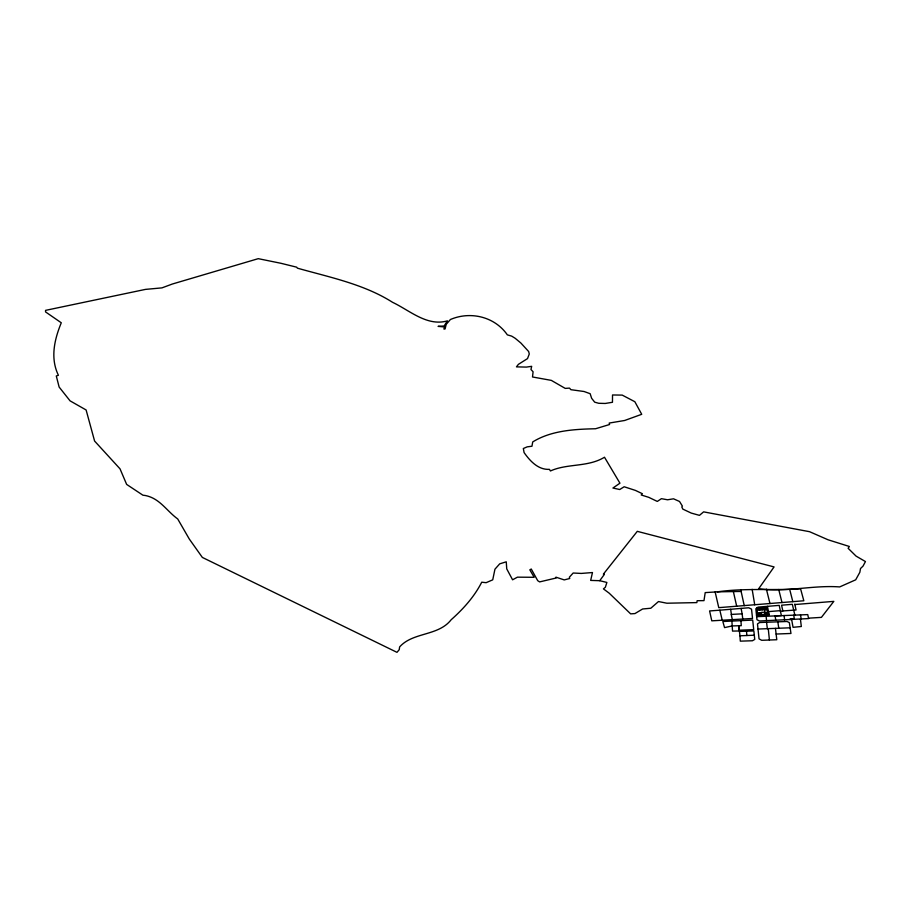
<?xml version="1.0" encoding="UTF-8"?>
<svg xmlns="http://www.w3.org/2000/svg" width="911" height="911" viewBox="0 0 911 911"><rect width="100%" height="100%" fill="white"/><g stroke="black" fill="none" stroke-linecap="round" stroke-linejoin="round"><path stroke-width="1.37" d="M758.533 588.962L774.077 566.915L637.29 531.341L603.367 574.158L604.403 574.34L599.734 580.694L590.67 580.409L592.48 572.541L581.286 573.429L573.167 573.019L569.329 577.244L569.739 578.496L564.228 579.908L555.938 577.175L556.302 577.973L539.631 581.901L537.718 580.683L531.261 569.022L529.826 569.842L534.188 577.289L517.437 577.164L512.586 579.795L506.744 568.897L506.254 561.814L499.706 563.841L494.946 569.193L492.726 579.84L486.121 582.676L481.725 582.209C474.324 596.728 463.255 609.015 451.139 619.765C438.271 636.288 412.922 631.915 399.622 646.935L399.223 649.702L396.968 652.333L202.356 557.43L189.294 539.027L177.713 518.951C166.633 510.934 159.846 498.408 145.396 495.527L142.89 495.185L126.64 484.401L120.024 468.846L94.596 441.049L86.112 409.973L70.067 400.851L59.135 387.05L56.288 375.97L58.406 375.275C49.991 357.943 54.558 339.211 61.276 322.779L45.55 311.915L45.561 310.366L145.475 289.391L161.953 287.876L172.373 284.016L258.257 258.667L280.895 263.279L296.667 267.174L297.407 268.164C329.623 277.251 364.07 284.186 392.561 302.315C409.665 310.378 427.111 326.742 447.415 320.866L444.135 325.99L438.066 326.366L444.409 326.935L443.93 329.087L445.103 328.917L446.196 324.35L450.41 319.51C470.44 310.913 494.753 316.652 507.347 334.861L511.686 336.125L515.17 338.277L520.91 343.06L528.642 351.509L529.28 353.992L527.515 358.604L518.427 364.332L516.446 366.871L526.433 367.087L531.682 366.324L530.965 369.513L533.083 371.779L532.514 376.983L551.326 380.377L565.219 388.393L569.489 388.109L570.912 389.692L584.065 391.502L590.157 393.7L591.626 398.289L594.689 402.161L598.709 403.288L605.211 403.459L612.465 402.286L612.522 394.975L622.213 395.101L634.853 401.728L641.72 414.3L624.707 420.472L609.197 423.068L609.561 424.515L595.578 428.751C574.602 429.206 551.155 430.47 532.707 441.949L531.967 446.231L527.162 446.857L523.335 448.519L524.098 452.596C530.02 460.989 538.219 470.019 549.458 469.347L550.426 470.964C567.394 463.278 587.902 467.389 604.494 457.231L619.935 483.194L612.932 488.034L619.719 489.514L624.16 486.759L635.4 490.403L642.403 493.728L641.23 494.98L648.734 497.326L657.298 501.426L661.42 498.681L667.581 499.786L673.525 498.807L679.526 501.471L682.396 506.117L681.781 506.903L682.851 509.124L691.267 513.087L699.466 515.364L703.611 511.868L809.549 531.694L828.076 539.79L849.348 546.475L848.13 548.297L856.067 556.109L865.45 561.563L863.036 566.107L860.519 568.521L859.836 572.302L855.691 579.817L839.669 586.923C812.612 584.942 785.863 592.571 758.692 588.757M719.827 610.188L748.728 607.774L751.529 609.129L752.532 618.467L711.787 620.835L709.589 610.951L719.827 610.188L722.184 620.015M731.875 620.744L732.535 631.095L739.049 630.97L738.673 625.743L739.003 630.218L753.716 629.638L752.702 620.095L722.833 621.507L724.552 627.611L732.205 625.925L741.258 625.675L740.928 620.459M715.135 591.911L718.768 607.66L803.821 600.77L800.575 588.768C772.983 590.67 745.016 587.857 717.378 591.854L705.205 592.605L703.987 600.634L697.143 600.702L696.847 602.604L666.886 603.219L658.494 601.545L650.796 608.241L642.597 608.992L634.967 613.57L630.64 613.866L609.186 593.175L603.435 588.882L605.36 587.276L606.874 582.448L599.734 580.694M794.882 604.54L833.816 601.374L821.415 617.373L808.524 618.17M768.451 611.623L780.317 610.643M780.431 611.133L796.055 609.983L794.791 604.118M756.654 616.656L756.973 619.719L759.455 620.983L808.615 618.592L807.738 614.606L756.654 616.656L755.845 608.73L758.066 607.113L779.212 605.382L781.365 615.597L775.159 615.859L775.728 620.311M742.761 618.854L742.123 613.843L731.214 614.424L732.239 619.275M776.115 634.045L790.964 633.464L789.347 622.623L787.047 621.484L766.55 622.247L759.58 622.532L757.474 623.91L759.045 638.873L761.71 640.296L776.787 639.738L775.455 628.374M739.971 635.798L740.301 641.15L752.44 640.752L754.752 639.397L753.852 630.959L739.425 631.425L739.971 635.798L754.308 635.206M757.087 610.051L766.31 609.641L766.071 607.557L757.018 607.91L757.257 610.006M761.266 613.08L757.645 613.217L757.884 615.312M764.876 612.932L768.497 612.796L768.747 614.879M757.485 613.399L759.558 613.319M756.517 615.358L769.066 614.868L767.472 606.339M758.009 629.045L790.349 627.793M717.378 591.854L741.133 591.433M789.803 589.804L792.832 601.681M778.734 589.508L781.991 602.57M766.402 589.178L769.977 603.56M794.859 615.096L792.342 604.323L781.57 605.2L782.856 610.962M733.378 591.626L736.703 606.305M740.837 590.112L744.253 605.69M800.462 614.879L801.259 619.059M741.121 608.411L742.123 613.843M791.67 619.651L793.048 627.315L801.327 626.506L800.416 619.104M752.156 589.326L754.729 604.824M777.835 621.837L778.78 628.248M730.656 609.288L731.396 614.413M793.766 615.13L794.255 618.58L790.11 618.979L790.156 619.719M784.064 615.494L784.644 619.947M766.55 622.247L767.347 628.681M766.686 612.864L766.937 614.959M764.488 608.559L765.16 614.31M764.261 607.626L764.5 609.721M765.126 615.027L764.796 612.226L761.175 612.363L761.505 615.164M762.45 607.694L762.689 609.789M760.639 607.774L760.879 609.858M758.829 607.842L759.17 609.971M759.455 613.149L759.694 615.244M768.258 628.647L769.408 640.012M766.117 616.246L766.572 620.687M746.485 631.198L746.872 635.514M766.903 608.457L756.95 608.844L757.622 614.606L767.574 614.219L766.903 608.457"/></g></svg>
